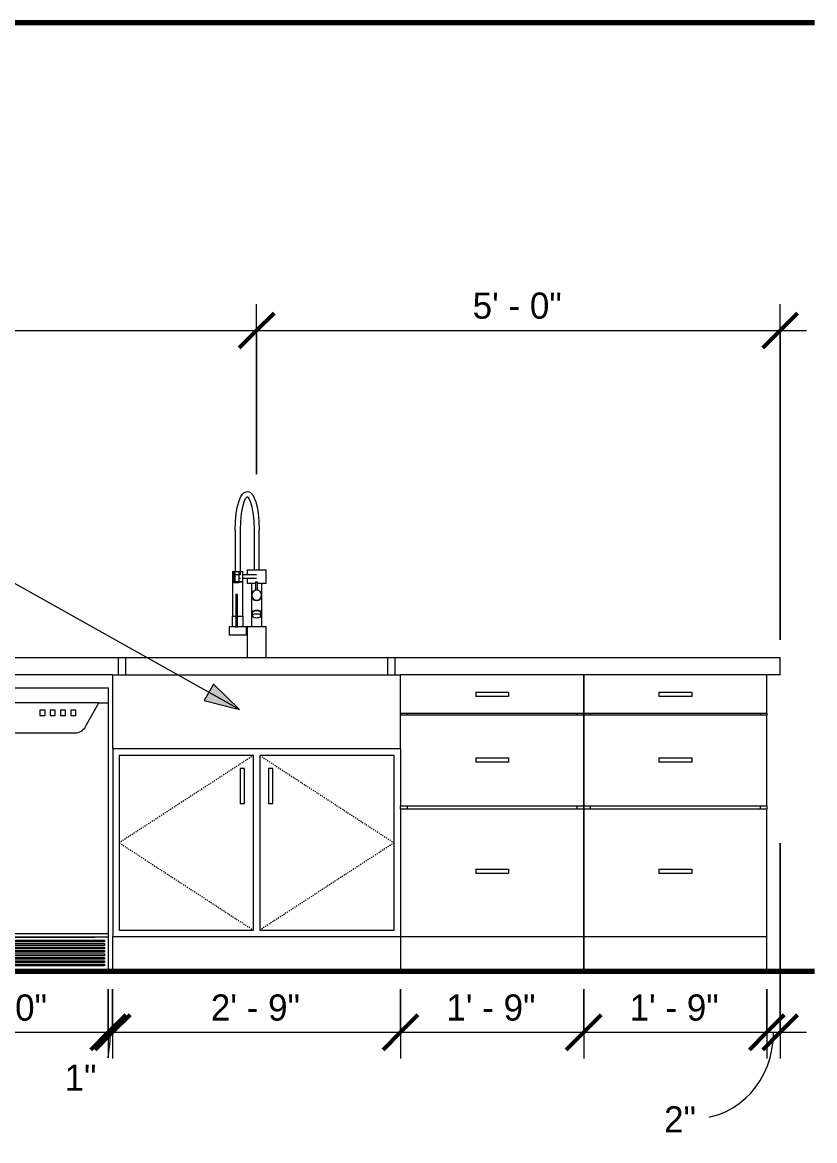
# Model space of a CAD drawing. Header units: inches. Extents: x 2071 to 4741, y -19 to 12114.
# Drawn here: x 2496.5 to 2587.3, y -19.4 to 108.7 of the extents above; entities that cross this region are included whole.
import ezdxf

# ---------------------------------------------------------------- set-up
doc = ezdxf.new("R2010")
doc.units = ezdxf.units.IN
doc.header["$MEASUREMENT"] = 0
doc.linetypes.add('Dash', pattern=[0.25, 0.125, -0.125])
for name, color, linetype, lineweight in [('0-2', 10, 'Continuous', 5), ('A-ANNO-DIMS', 211, 'Continuous', 9), ('A-ANNO-DIMS-32', 211, 'Continuous', 9), ('A-ANNO-NOTE', 131, 'Continuous', 9), ('A-FLOR-1', 7, 'Continuous', 70), ('A-WALL', 113, 'Continuous', 18), ('P-SANR-FIXT', 6, 'Continuous', 9), ('Q-CASE', 31, 'Continuous', 9), ('Q-CASE-HDLN', 31, 'Dash', 9), ('Q-SPCQ', 91, 'Continuous', 9)]:
    doc.layers.add(name, color=color, linetype=linetype, lineweight=lineweight)
doc.styles.add('Century Gothic', font='ufonts.com_century-gothic.ttf', dxfattribs={"height": 3})
doc.dimstyles.new('OD_1__HACK_2', dxfattribs={"dimscale": 12, "dimtxt": 3.132505, "dimasz": 0.333333, "dimexe": 0.25, "dimexo": 0.166667, "dimgap": 0.041667, "dimtad": 1, "dimdec": 0, "dimzin": 3, "dimdsep": 46, "dimlunit": 4, "dimtxsty": 'Century Gothic', "dimblk1": 'OBLIQUE', "dimblk2": 'OBLIQUE', "dimsah": 1, "dimcen": 0.09, "dimdle": 0.25, "dimazin": 0, "dimtfac": 1, "dimtdec": 4, "dimtix": 1, "dimtmove": 0, "dimatfit": 3, "dimfxl": 1, "dimtvp": 1, "dimtfill": 1, "dimfrac": 2, "dimtolj": 1, "dimtzin": 0, "dimarcsym": 2})
doc.dimstyles.new('OD_1__HACK_2_1', dxfattribs={"dimscale": 12, "dimtxt": 3.132505, "dimasz": 0.333333, "dimexe": 0.25, "dimexo": 0.166667, "dimgap": 0.041667, "dimtad": 1, "dimdec": 0, "dimzin": 3, "dimdsep": 46, "dimlunit": 4, "dimtxsty": 'Century Gothic', "dimblk1": 'OBLIQUE', "dimblk2": 'OBLIQUE', "dimsah": 1, "dimcen": 0.09, "dimdle": 0.25, "dimazin": 0, "dimtfac": 1, "dimtdec": 4, "dimtix": 1, "dimtmove": 1, "dimatfit": 3, "dimfxl": 1, "dimtvp": 1, "dimtfill": 1, "dimfrac": 2, "dimtolj": 1, "dimtzin": 0, "dimarcsym": 2})

# ---------------------------------------------------------------- blocks, each defined once
blk = doc.blocks.new('CTR - 1st Phase - Shell_rvt-2-1ST FLOOR - 2BD B _ C - ADA TYPE B - KITCHEN ISLAND')
at = {"layer": 'A-FLOR-1'}
for p, q in [((-2307.24, 108.75), (-2144.5, 108.75)), ((-2144.5, 0), (-2307.24, 0))]:
    blk.add_line(p, q, dxfattribs=at)
blk = doc.blocks.new('Dishwasher_15404 - 34_ counter-547918-1ST FLOOR - 2BD B _ C - ADA TYPE B - KITCHEN ISLAND')
at = {"layer": 'Q-SPCQ'}
for p, q in [((-2249.47, 32.5), (-2249.47, 30.79)), ((-2249.47, 32.5), (-2249.28, 32.5)), ((-2249.28, 32.5), (-2226.55, 32.5)), ((-2226.55, 32.5), (-2225.47, 32.5)), ((-2225.47, 30.79), (-2225.47, 32.5)), ((-2249.28, 30.79), (-2249.47, 30.79)), ((-2249.47, 30.79), (-2249.47, 4.33)), ((-2249.47, 30.79), (-2249.28, 30.79)), ((-2248.38, 30.79), (-2249.28, 30.79)), ((-2249.28, 30.79), (-2248.38, 30.79)), ((-2226.57, 30.79), (-2248.38, 30.79)), ((-2248.38, 30.79), (-2246.87, 28.06)), ((-2228.08, 28.06), (-2226.57, 30.79)), ((-2226.55, 30.79), (-2226.57, 30.79)), ((-2226.57, 30.79), (-2225.67, 30.79)), ((-2225.67, 30.79), (-2225.47, 30.79)), ((-2225.47, 4.33), (-2225.47, 30.79)), ((-2232.73, 29.94), (-2233.32, 29.94)), ((-2233.32, 29.94), (-2233.32, 29.35)), ((-2232.73, 29.35), (-2232.73, 29.94)), ((-2231.55, 29.94), (-2232.14, 29.94)), ((-2232.14, 29.94), (-2232.14, 29.35)), ((-2231.55, 29.35), (-2231.55, 29.94)), ((-2230.37, 29.94), (-2230.96, 29.94)), ((-2230.96, 29.94), (-2230.96, 29.35)), ((-2230.37, 29.35), (-2230.37, 29.94)), ((-2229.19, 29.94), (-2229.78, 29.94)), ((-2229.78, 29.94), (-2229.78, 29.35)), ((-2229.19, 29.35), (-2229.19, 29.94)), ((-2233.32, 29.35), (-2232.73, 29.35)), ((-2232.14, 29.35), (-2231.55, 29.35)), ((-2230.96, 29.35), (-2230.37, 29.35)), ((-2229.78, 29.35), (-2229.19, 29.35)), ((-2245.66, 27.35), (-2229.29, 27.35)), ((-2249.28, 4.33), (-2249.47, 4.33)), ((-2249.47, 3.94), (-2249.47, 4.33)), ((-2225.47, 3.94), (-2249.47, 3.94)), ((-2249.47, 3.94), (-2249.47, 0)), ((-2225.67, 4.33), (-2249.28, 4.33)), ((-2247.9, 3.94), (-2227.05, 3.94)), ((-2225.47, 4.33), (-2225.67, 4.33)), ((-2225.47, 3.94), (-2225.47, 4.33)), ((-2225.47, 0), (-2225.47, 3.94)), ((-2249.05, 3.39), (-2249.05, 3.59)), ((-2249.05, 3.59), (-2247.9, 3.59)), ((-2247.9, 3.39), (-2249.05, 3.39)), ((-2249.05, 3), (-2249.05, 3.2)), ((-2249.05, 3.2), (-2247.9, 3.2)), ((-2247.9, 3), (-2249.05, 3)), ((-2249.05, 2.61), (-2249.05, 2.8)), ((-2249.05, 2.8), (-2247.9, 2.8)), ((-2247.9, 2.61), (-2249.05, 2.61)), ((-2247.9, 3.59), (-2227.05, 3.59)), ((-2227.05, 3.39), (-2247.9, 3.39)), ((-2247.9, 3.2), (-2227.05, 3.2)), ((-2227.05, 3), (-2247.9, 3)), ((-2247.9, 2.8), (-2227.05, 2.8)), ((-2227.05, 2.61), (-2247.9, 2.61)), ((-2227.05, 3.59), (-2225.9, 3.59)), ((-2225.9, 3.39), (-2227.05, 3.39)), ((-2227.05, 3.2), (-2225.9, 3.2)), ((-2225.9, 3), (-2227.05, 3)), ((-2227.05, 2.8), (-2225.9, 2.8)), ((-2225.9, 2.61), (-2227.05, 2.61)), ((-2225.9, 3.59), (-2225.9, 3.39)), ((-2225.9, 3.2), (-2225.9, 3)), ((-2225.9, 2.8), (-2225.9, 2.61)), ((-2249.05, 2.21), (-2249.05, 2.41)), ((-2249.05, 2.41), (-2247.9, 2.41)), ((-2247.9, 2.21), (-2249.05, 2.21)), ((-2249.05, 1.82), (-2249.05, 2.02)), ((-2249.05, 2.02), (-2247.9, 2.02)), ((-2247.9, 1.82), (-2249.05, 1.82)), ((-2249.05, 1.43), (-2249.05, 1.62)), ((-2249.05, 1.62), (-2247.9, 1.62)), ((-2247.9, 1.43), (-2249.05, 1.43)), ((-2247.9, 2.41), (-2227.05, 2.41)), ((-2227.05, 2.21), (-2247.9, 2.21)), ((-2247.9, 2.02), (-2227.05, 2.02)), ((-2227.05, 1.82), (-2247.9, 1.82)), ((-2247.9, 1.62), (-2227.05, 1.62)), ((-2227.05, 1.43), (-2247.9, 1.43)), ((-2227.05, 2.41), (-2225.9, 2.41)), ((-2225.9, 2.21), (-2227.05, 2.21)), ((-2227.05, 2.02), (-2225.9, 2.02)), ((-2225.9, 1.82), (-2227.05, 1.82)), ((-2227.05, 1.62), (-2225.9, 1.62)), ((-2225.9, 1.43), (-2227.05, 1.43)), ((-2225.9, 2.41), (-2225.9, 2.21)), ((-2225.9, 2.02), (-2225.9, 1.82)), ((-2225.9, 1.62), (-2225.9, 1.43)), ((-2249.05, 1.03), (-2249.05, 1.23)), ((-2249.05, 1.23), (-2247.9, 1.23)), ((-2247.9, 1.03), (-2249.05, 1.03)), ((-2249.05, 0.64), (-2249.05, 0.84)), ((-2249.05, 0.84), (-2247.9, 0.84)), ((-2247.9, 0.64), (-2249.05, 0.64)), ((-2247.9, 1.23), (-2227.05, 1.23)), ((-2227.05, 1.03), (-2247.9, 1.03)), ((-2247.9, 0.84), (-2227.05, 0.84)), ((-2227.05, 0.64), (-2247.9, 0.64)), ((-2227.05, 1.23), (-2225.9, 1.23)), ((-2225.9, 1.03), (-2227.05, 1.03)), ((-2227.05, 0.84), (-2225.9, 0.84)), ((-2225.9, 0.64), (-2227.05, 0.64)), ((-2225.9, 1.23), (-2225.9, 1.03)), ((-2225.9, 0.84), (-2225.9, 0.64))]:
    blk.add_line(p, q, dxfattribs=at)
for centre, radius, start, end in [((-2243.67, 29.2), 0.984, 90, 270), ((-2243.67, 29.2), 0.984, 270, 90), ((-2245.66, 28.72), 1.38, 209, 270), ((-2229.29, 28.72), 1.38, 270, 331)]:
    blk.add_arc(centre, radius, start, end, dxfattribs=at)
blk = doc.blocks.new('Vanity Cabinet-Double Door - 33_-2164608-1ST FLOOR - 2BD B _ C - ADA TYPE B - KITCHEN ISLAND')
at = {"layer": 'Q-CASE'}
for p, q in [((-2224.97, 25.5), (-2224.97, 4)), ((-2208.85, 24.75), (-2224.22, 24.75)), ((-2224.22, 24.75), (-2224.22, 4.75)), ((-2208.85, 4.75), (-2208.85, 24.75)), ((-2192.72, 24.75), (-2208.1, 24.75)), ((-2208.1, 24.75), (-2208.1, 4.75)), ((-2192.72, 4.75), (-2192.72, 24.75)), ((-2210.35, 23.25), (-2210.35, 19.25)), ((-2209.85, 23.25), (-2210.35, 23.25)), ((-2209.85, 19.25), (-2209.85, 23.25)), ((-2207.1, 23.25), (-2207.1, 19.25)), ((-2206.6, 23.25), (-2207.1, 23.25)), ((-2206.6, 19.25), (-2206.6, 23.25)), ((-2210.35, 19.25), (-2209.85, 19.25)), ((-2207.1, 19.25), (-2206.6, 19.25)), ((-2224.97, 4), (-2191.97, 4)), ((-2224.97, 0), (-2224.97, 4)), ((-2224.22, 4.75), (-2208.85, 4.75)), ((-2208.1, 4.75), (-2192.72, 4.75))]:
    blk.add_line(p, q, dxfattribs=at)
at = {"layer": 'Q-CASE-HDLN'}
for p, q in [((-2208.85, 24.75), (-2224.22, 14.75)), ((-2208.1, 24.75), (-2192.72, 14.75)), ((-2224.22, 14.75), (-2208.85, 4.75)), ((-2192.72, 14.75), (-2208.1, 4.75))]:
    blk.add_line(p, q, dxfattribs=at)
blk = doc.blocks.new('Base Cabinet 3 Drawer 230 - Base Cabinet 3 Drawer 230 21_-2578998-1ST FLOOR - 2BD B _ C - ADA TYPE B - KITCHEN ISLAND')
at = {"layer": 'Q-CASE'}
for p, q in [((-2170.97, 34), (-2191.97, 34)), ((-2170.97, 29.62), (-2170.97, 34)), ((-2183.35, 32), (-2179.6, 32)), ((-2183.35, 32), (-2183.35, 31.5)), ((-2179.6, 31.5), (-2183.35, 31.5)), ((-2179.6, 32), (-2179.6, 31.5)), ((-2191.97, 29.62), (-2170.97, 29.62)), ((-2191.22, 29.62), (-2191.22, 29.37)), ((-2171.72, 29.37), (-2171.72, 29.62)), ((-2170.97, 29.62), (-2170.97, 29.37)), ((-2170.97, 29.37), (-2191.97, 29.37)), ((-2170.97, 19), (-2170.97, 29.37)), ((-2191.97, 25.5), (-2191.97, 19)), ((-2183.35, 24.5), (-2179.6, 24.5)), ((-2183.35, 24.5), (-2183.35, 24)), ((-2179.6, 24.5), (-2179.6, 24)), ((-2179.6, 24), (-2183.35, 24)), ((-2191.97, 19), (-2170.97, 19)), ((-2191.97, 18.62), (-2191.97, 19)), ((-2191.97, 18.62), (-2191.97, 4)), ((-2170.97, 18.62), (-2191.97, 18.62)), ((-2191.22, 19), (-2191.22, 18.62)), ((-2171.72, 18.62), (-2171.72, 19)), ((-2170.97, 19), (-2170.97, 18.62)), ((-2170.97, 4), (-2170.97, 18.62)), ((-2183.35, 11.75), (-2179.6, 11.75)), ((-2183.35, 11.75), (-2183.35, 11.25)), ((-2179.6, 11.75), (-2179.6, 11.25)), ((-2179.6, 11.25), (-2183.35, 11.25)), ((-2191.97, 4), (-2170.97, 4)), ((-2191.97, 4), (-2191.97, 0)), ((-2170.97, 0), (-2170.97, 4))]:
    blk.add_line(p, q, dxfattribs=at)
blk = doc.blocks.new('Base Cabinet 3 Drawer 230 - Base Cabinet 3 Drawer 230 21_-V2-1ST FLOOR - 2BD B _ C - ADA TYPE B - KITCHEN ISLAND')
at = {"layer": 'Q-CASE'}
for p, q in [((-2170.97, 34), (-2170.97, 29.62)), ((-2149.97, 34), (-2170.97, 34)), ((-2149.97, 29.62), (-2149.97, 34)), ((-2162.35, 32), (-2158.6, 32)), ((-2162.35, 32), (-2162.35, 31.5)), ((-2158.6, 31.5), (-2162.35, 31.5)), ((-2158.6, 32), (-2158.6, 31.5)), ((-2170.97, 29.62), (-2149.97, 29.62)), ((-2170.97, 29.37), (-2170.97, 29.62)), ((-2170.22, 29.62), (-2170.22, 29.37)), ((-2150.72, 29.37), (-2150.72, 29.62)), ((-2149.97, 29.62), (-2149.97, 29.37)), ((-2170.97, 29.37), (-2170.97, 19)), ((-2149.97, 29.37), (-2170.97, 29.37)), ((-2149.97, 19), (-2149.97, 29.37)), ((-2162.35, 24.5), (-2158.6, 24.5)), ((-2162.35, 24.5), (-2162.35, 24)), ((-2158.6, 24.5), (-2158.6, 24)), ((-2158.6, 24), (-2162.35, 24)), ((-2170.97, 19), (-2149.97, 19)), ((-2170.97, 18.62), (-2170.97, 19)), ((-2170.97, 18.62), (-2170.97, 4)), ((-2149.97, 18.62), (-2170.97, 18.62)), ((-2170.22, 19), (-2170.22, 18.62)), ((-2150.72, 18.62), (-2150.72, 19)), ((-2149.97, 19), (-2149.97, 18.62)), ((-2149.97, 4), (-2149.97, 18.62)), ((-2162.35, 11.75), (-2158.6, 11.75)), ((-2162.35, 11.75), (-2162.35, 11.25)), ((-2158.6, 11.75), (-2158.6, 11.25)), ((-2158.6, 11.25), (-2162.35, 11.25)), ((-2170.97, 4), (-2149.97, 4)), ((-2170.97, 4), (-2170.97, 0)), ((-2149.97, 0), (-2149.97, 4))]:
    blk.add_line(p, q, dxfattribs=at)
blk = doc.blocks.new('kitchen_faucet_14143 - kitchen_faucet_14143-2965259-1ST FLOOR - 2BD B _ C - ADA TYPE B - KITCHEN ISLAND')
at = {"layer": 'P-SANR-FIXT'}
for p, q in [((-2210.92, 50.57), (-2210.92, 45.84)), ((-2210.33, 45.45), (-2210.33, 50.57)), ((-2208.76, 50.57), (-2208.76, 46.04)), ((-2208.17, 46.04), (-2208.17, 50.57)), ((-2211.22, 45.84), (-2211.22, 44.66)), ((-2211.22, 45.84), (-2211.07, 45.84)), ((-2211.07, 45.84), (-2210.93, 45.84)), ((-2211.07, 44.66), (-2211.07, 45.84)), ((-2210.93, 44.66), (-2210.93, 45.84)), ((-2210.92, 45.45), (-2210.92, 45.84)), ((-2210.92, 45.84), (-2210.63, 45.84)), ((-2210.52, 45.45), (-2210.92, 45.45)), ((-2210.63, 45.84), (-2210.52, 45.84)), ((-2210.52, 45.84), (-2210.05, 45.84)), ((-2210.52, 45.84), (-2210.52, 44.66)), ((-2210.34, 45.45), (-2210.52, 45.45)), ((-2210.52, 45.06), (-2210.34, 45.06)), ((-2208.47, 45.45), (-2210.05, 45.45)), ((-2210.05, 45.06), (-2208.47, 45.06)), ((-2210.04, 44.66), (-2210.04, 45.84)), ((-2209.56, 46.04), (-2209.56, 45.45)), ((-2209.56, 46.04), (-2208.47, 46.04)), ((-2209.56, 45.06), (-2209.56, 44.46)), ((-2208.47, 46.04), (-2207.39, 46.04)), ((-2207.39, 44.46), (-2207.39, 46.04)), ((-2211.22, 44.66), (-2211.22, 40.72)), ((-2211.22, 44.66), (-2211.07, 44.66)), ((-2211.07, 44.66), (-2211.22, 44.66)), ((-2211.07, 44.66), (-2210.93, 44.66)), ((-2211.07, 44.55), (-2211.07, 44.66)), ((-2210.93, 44.66), (-2211.07, 44.66)), ((-2210.63, 44.55), (-2211.07, 44.55)), ((-2210.93, 44.66), (-2210.52, 44.66)), ((-2210.93, 44.55), (-2210.93, 44.66)), ((-2210.52, 44.66), (-2210.93, 44.66)), ((-2210.52, 44.55), (-2210.63, 44.55)), ((-2210.52, 44.66), (-2210.05, 44.66)), ((-2210.52, 44.66), (-2210.52, 44.55)), ((-2210.05, 44.66), (-2210.52, 44.66)), ((-2210.04, 40.72), (-2210.04, 44.66)), ((-2208.59, 44.46), (-2209.56, 44.46)), ((-2209.07, 44.46), (-2209.07, 43.25)), ((-2208.59, 44.66), (-2208.59, 43.67)), ((-2208.59, 44.66), (-2208.47, 44.66)), ((-2208.47, 44.66), (-2208.36, 44.66)), ((-2208.36, 43.67), (-2208.36, 44.66)), ((-2207.39, 44.46), (-2208.36, 44.46)), ((-2207.88, 43.25), (-2207.88, 44.46)), ((-2210.87, 43.2), (-2210.87, 39.42)), ((-2210.68, 39.42), (-2210.68, 43.2)), ((-2209.07, 43.25), (-2209.07, 41.11)), ((-2207.88, 41.11), (-2207.88, 43.25)), ((-2209.07, 41.11), (-2209.07, 39.54)), ((-2208.97, 41.11), (-2208.97, 40.75)), ((-2207.98, 40.75), (-2207.98, 41.11)), ((-2207.88, 39.54), (-2207.88, 41.11)), ((-2211.26, 40.72), (-2211.26, 39.54)), ((-2211.26, 40.72), (-2210.87, 40.72)), ((-2210.68, 40.72), (-2210.63, 40.72)), ((-2210.63, 40.72), (-2210, 40.72)), ((-2210, 39.54), (-2210, 40.72)), ((-2211.62, 39.54), (-2211.62, 38.56)), ((-2211.62, 39.54), (-2210.63, 39.54)), ((-2210.63, 38.56), (-2211.62, 38.56)), ((-2210.63, 39.54), (-2209.65, 39.54)), ((-2209.65, 38.56), (-2210.63, 38.56)), ((-2209.65, 38.56), (-2209.65, 39.54)), ((-2209.56, 39.54), (-2209.56, 36)), ((-2209.56, 39.54), (-2208.47, 39.54)), ((-2208.47, 39.54), (-2207.39, 39.54)), ((-2207.39, 36), (-2207.39, 39.54))]:
    blk.add_line(p, q, dxfattribs=at)
at = {"layer": 'P-SANR-FIXT', "flags": 128}
for points in [[(-2210.92, 50.57), (-2210.89, 51.57), (-2210.8, 52.51), (-2210.66, 53.32), (-2210.48, 53.95), (-2210.29, 54.41), (-2210.09, 54.71), (-2209.89, 54.89), (-2209.69, 54.98), (-2209.51, 55), (-2209.36, 54.97)], [(-2210.33, 50.57), (-2210.3, 51.55), (-2210.21, 52.47), (-2210.07, 53.25), (-2209.9, 53.82), (-2209.73, 54.19), (-2209.6, 54.37), (-2209.55, 54.41)], [(-2209.55, 54.41), (-2209.47, 54.34), (-2209.32, 54.12), (-2209.17, 53.76), (-2209.03, 53.24), (-2208.9, 52.54), (-2208.8, 51.69), (-2208.76, 50.57)], [(-2209.36, 54.97), (-2209.19, 54.88), (-2208.88, 54.53), (-2208.57, 53.83), (-2208.42, 53.24), (-2208.29, 52.5), (-2208.21, 51.61), (-2208.17, 50.57)]]:
    blk.add_lwpolyline(points, dxfattribs=at)
at = {"layer": 'P-SANR-FIXT'}
for centre, radius, start, end in [((-2208.47, 43.1), 0.591, 120, 180), ((-2208.47, 43.12), 0.571, 0, 180), ((-2208.47, 43.1), 0.591, 360, 60), ((-2208.47, 43.1), 0.591, 180, 360), ((-2208.47, 43.12), 0.571, 180, 0)]:
    blk.add_arc(centre, radius, start, end, dxfattribs=at)
for centre, major_axis, ratio, start_param, end_param in [((-2210.77, 43.2), (0.0984, 0), 0.173648, 1.570796, 4.712389), ((-2210.77, 43.2), (0.0984, 0), 0.173648, 4.712389, 7.853982), ((-2208.47, 43.25), (-0.591, 0), 0.422618, 5.829796, 6.283185), ((-2208.47, 43.25), (0.591, 0), 0.422618, 0, 0.453389), ((-2208.47, 41.11), (0.591, 0), 0.422618, 1.570796, 3.719048), ((-2208.47, 41.11), (-0.492, 0), 0.422618, 4.712389, 6.283185), ((-2208.47, 41.11), (0.591, 0), 0.422618, 5.70573, 7.853982), ((-2208.47, 41.11), (0.492, 0), 0.422618, 0, 1.570796), ((-2208.47, 40.75), (0.492, 0), 0.422618, 1.570796, 4.712389), ((-2208.47, 40.75), (-0.492, 0), 0.422618, 1.570796, 4.712389)]:
    blk.add_ellipse(centre, major_axis=major_axis, ratio=ratio, start_param=start_param, end_param=end_param, dxfattribs=at)
blk = doc.blocks.new('DIMBLOCK25-1ST FLOOR - 2BD B _ C - ADA TYPE B - KITCHEN ISLAND')
at = {"layer": 'A-ANNO-DIMS-32'}
for p, q in [((2482.36, -2), (2482.36, -9.96)), ((2482.36, -6.96), (2482.36, -2.01)), ((2506.36, -2), (2506.36, -9.96)), ((2506.36, -6.96), (2506.36, -2.01)), ((2482.36, -6.96), (2506.36, -6.96))]:
    blk.add_line(p, q, dxfattribs=at)
at = {"layer": 'A-ANNO-DIMS-32', "lineweight": 50}
for p, q in [((2482.36, -6.96), (2484.36, -4.96)), ((2506.36, -6.96), (2508.36, -4.96)), ((2482.36, -6.96), (2480.36, -8.96)), ((2506.36, -6.96), (2504.36, -8.96))]:
    blk.add_line(p, q, dxfattribs=at)
at = {"layer": 'A-ANNO-DIMS-32', "color": 0, "insert": (2489.12, -2.62), "char_height": 3, "width": 12.5897, "attachment_point": 1, "line_spacing_factor": 0.984502, "style": 'Century Gothic', "bg_fill": 3, "box_fill_scale": 1.25, "bg_fill_color": 256, "bg_fill_true_color": 13158600, "bg_fill_transparency": 0}
blk.add_mtext('2\' - 0"', dxfattribs=at)
blk = doc.blocks.new('_Oblique')
at = {"color": 0, "linetype": 'ByBlock', "lineweight": -2}
blk.add_line((-0.5, -0.5), (0.5, 0.5), dxfattribs=at)
blk = doc.blocks.new('DIMBLOCK26-1ST FLOOR - 2BD B _ C - ADA TYPE B - KITCHEN ISLAND')
at = {"layer": 'A-ANNO-DIMS-32'}
for p, q in [((2506.36, -2), (2506.36, -9.96)), ((2506.36, -6.96), (2506.36, -2.01)), ((2506.86, -2), (2506.86, -9.96)), ((2506.86, -6.96), (2506.86, -2.01)), ((2506.36, -6.96), (2506.86, -6.96))]:
    blk.add_line(p, q, dxfattribs=at)
at = {"layer": 'A-ANNO-DIMS-32', "lineweight": 50}
for p, q in [((2506.36, -6.96), (2508.36, -4.96)), ((2506.86, -6.96), (2508.86, -4.96)), ((2506.36, -6.96), (2504.36, -8.96)), ((2506.86, -6.96), (2504.86, -8.96))]:
    blk.add_line(p, q, dxfattribs=at)
at = {"layer": 'A-ANNO-DIMS-32'}
blk.add_ellipse((2504.98, -6.96), major_axis=(0, 5.07), ratio=0.32136, start_param=3.141593, end_param=4.712389, dxfattribs=at)
at = {"layer": 'A-ANNO-DIMS-32', "color": 0, "insert": (2501.35, -10.65), "char_height": 3, "width": 4.3557, "attachment_point": 1, "line_spacing_factor": 0.984502, "style": 'Century Gothic', "bg_fill": 3, "box_fill_scale": 1.25, "bg_fill_color": 256, "bg_fill_true_color": 13158600, "bg_fill_transparency": 0}
blk.add_mtext('1"', dxfattribs=at)
blk = doc.blocks.new('DIMBLOCK27-1ST FLOOR - 2BD B _ C - ADA TYPE B - KITCHEN ISLAND')
at = {"layer": 'A-ANNO-DIMS-32'}
for p, q in [((2506.86, -2), (2506.86, -9.96)), ((2506.86, -6.96), (2506.86, -2.01)), ((2539.86, -2), (2539.86, -9.96)), ((2539.86, -6.96), (2539.86, -2.01)), ((2506.86, -6.96), (2539.86, -6.96))]:
    blk.add_line(p, q, dxfattribs=at)
at = {"layer": 'A-ANNO-DIMS-32', "lineweight": 50}
for p, q in [((2506.86, -6.96), (2508.86, -4.96)), ((2539.86, -6.96), (2541.86, -4.96)), ((2506.86, -6.96), (2504.86, -8.96)), ((2539.86, -6.96), (2537.86, -8.96))]:
    blk.add_line(p, q, dxfattribs=at)
at = {"layer": 'A-ANNO-DIMS-32', "color": 0, "insert": (2518.12, -2.62), "char_height": 3, "width": 12.5897, "attachment_point": 1, "line_spacing_factor": 0.984502, "style": 'Century Gothic', "bg_fill": 3, "box_fill_scale": 1.25, "bg_fill_color": 256, "bg_fill_true_color": 13158600, "bg_fill_transparency": 0}
blk.add_mtext('2\' - 9"', dxfattribs=at)
blk = doc.blocks.new('DIMBLOCK28-1ST FLOOR - 2BD B _ C - ADA TYPE B - KITCHEN ISLAND')
at = {"layer": 'A-ANNO-DIMS-32'}
for p, q in [((2539.86, -2), (2539.86, -9.96)), ((2539.86, -6.96), (2539.86, -2.01)), ((2560.86, -2), (2560.86, -9.96)), ((2560.86, -6.96), (2560.86, -2.01)), ((2539.86, -6.96), (2560.86, -6.96))]:
    blk.add_line(p, q, dxfattribs=at)
at = {"layer": 'A-ANNO-DIMS-32', "lineweight": 50}
for p, q in [((2539.86, -6.96), (2541.86, -4.96)), ((2560.86, -6.96), (2562.86, -4.96)), ((2539.86, -6.96), (2537.86, -8.96)), ((2560.86, -6.96), (2558.86, -8.96))]:
    blk.add_line(p, q, dxfattribs=at)
at = {"layer": 'A-ANNO-DIMS-32', "color": 0, "insert": (2545.12, -2.62), "char_height": 3, "width": 12.5897, "attachment_point": 1, "line_spacing_factor": 0.984502, "style": 'Century Gothic', "bg_fill": 3, "box_fill_scale": 1.25, "bg_fill_color": 256, "bg_fill_true_color": 13158600, "bg_fill_transparency": 0}
blk.add_mtext('1\' - 9"', dxfattribs=at)
blk = doc.blocks.new('DIMBLOCK29-1ST FLOOR - 2BD B _ C - ADA TYPE B - KITCHEN ISLAND')
at = {"layer": 'A-ANNO-DIMS-32'}
for p, q in [((2560.86, -2), (2560.86, -9.96)), ((2560.86, -6.96), (2560.86, -2.01)), ((2581.86, -2), (2581.86, -9.96)), ((2581.86, -6.96), (2581.86, -2.01)), ((2560.86, -6.96), (2581.86, -6.96))]:
    blk.add_line(p, q, dxfattribs=at)
at = {"layer": 'A-ANNO-DIMS-32', "lineweight": 50}
for p, q in [((2560.86, -6.96), (2562.86, -4.96)), ((2581.86, -6.96), (2583.86, -4.96)), ((2560.86, -6.96), (2558.86, -8.96)), ((2581.86, -6.96), (2579.86, -8.96))]:
    blk.add_line(p, q, dxfattribs=at)
at = {"layer": 'A-ANNO-DIMS-32', "color": 0, "insert": (2566.12, -2.62), "char_height": 3, "width": 12.5897, "attachment_point": 1, "line_spacing_factor": 0.984502, "style": 'Century Gothic', "bg_fill": 3, "box_fill_scale": 1.25, "bg_fill_color": 256, "bg_fill_true_color": 13158600, "bg_fill_transparency": 0}
blk.add_mtext('1\' - 9"', dxfattribs=at)
blk = doc.blocks.new('DIMBLOCK30-1ST FLOOR - 2BD B _ C - ADA TYPE B - KITCHEN ISLAND')
at = {"layer": 'A-ANNO-DIMS-32'}
for p, q in [((2583.39, 14.72), (2583.39, -9.96)), ((2583.39, -6.96), (2583.39, 14.72)), ((2581.86, -2), (2581.86, -9.96)), ((2581.86, -6.96), (2581.86, -2.01)), ((2581.86, -6.96), (2586.39, -6.96))]:
    blk.add_line(p, q, dxfattribs=at)
at = {"layer": 'A-ANNO-DIMS-32', "lineweight": 50}
for p, q in [((2581.86, -6.96), (2583.86, -4.96)), ((2583.39, -6.96), (2585.39, -4.96)), ((2581.86, -6.96), (2579.86, -8.96)), ((2583.39, -6.96), (2581.39, -8.96))]:
    blk.add_line(p, q, dxfattribs=at)
at = {"layer": 'A-ANNO-DIMS-32'}
blk.add_ellipse((2573.71, -6.96), major_axis=(0, 9.85), ratio=0.90539, start_param=3.141593, end_param=4.712389, dxfattribs=at)
at = {"layer": 'A-ANNO-DIMS-32', "color": 0, "insert": (2570.08, -15.43), "char_height": 3, "width": 4.3557, "attachment_point": 1, "line_spacing_factor": 0.984502, "style": 'Century Gothic', "bg_fill": 3, "box_fill_scale": 1.25, "bg_fill_color": 256, "bg_fill_true_color": 13158600, "bg_fill_transparency": 0}
blk.add_mtext('2"', dxfattribs=at)
blk = doc.blocks.new('DIMBLOCK32-1ST FLOOR - 2BD B _ C - ADA TYPE B - KITCHEN ISLAND')
at = {"layer": 'A-ANNO-DIMS-32'}
for p, q in [((2426.36, 38), (2426.36, 76.45)), ((2523.36, 57), (2523.36, 76.45)), ((2423.36, 73.45), (2523.36, 73.45)), ((2426.36, 73.45), (2426.36, 38)), ((2523.36, 73.45), (2523.36, 57))]:
    blk.add_line(p, q, dxfattribs=at)
at = {"layer": 'A-ANNO-DIMS-32', "lineweight": 50}
for p, q in [((2426.36, 73.45), (2428.36, 75.45)), ((2523.36, 73.45), (2525.36, 75.45)), ((2426.36, 73.45), (2424.36, 71.45)), ((2523.36, 73.45), (2521.36, 71.45))]:
    blk.add_line(p, q, dxfattribs=at)
at = {"layer": 'A-ANNO-DIMS-32', "color": 0, "insert": (2469.62, 77.8), "char_height": 3, "width": 12.5897, "attachment_point": 1, "line_spacing_factor": 0.984502, "style": 'Century Gothic', "bg_fill": 3, "box_fill_scale": 1.25, "bg_fill_color": 256, "bg_fill_true_color": 13158600, "bg_fill_transparency": 0}
blk.add_mtext('8\' - 1"', dxfattribs=at)
blk = doc.blocks.new('DIMBLOCK33-1ST FLOOR - 2BD B _ C - ADA TYPE B - KITCHEN ISLAND')
at = {"layer": 'A-ANNO-DIMS-32'}
for p, q in [((2523.36, 57), (2523.36, 76.45)), ((2583.39, 38), (2583.39, 76.45)), ((2523.36, 73.45), (2586.39, 73.45)), ((2523.36, 73.45), (2523.36, 57)), ((2583.39, 73.45), (2583.39, 38))]:
    blk.add_line(p, q, dxfattribs=at)
at = {"layer": 'A-ANNO-DIMS-32', "lineweight": 50}
for p, q in [((2523.36, 73.45), (2525.36, 75.45)), ((2583.39, 73.45), (2585.39, 75.45)), ((2523.36, 73.45), (2521.36, 71.45)), ((2583.39, 73.45), (2581.39, 71.45))]:
    blk.add_line(p, q, dxfattribs=at)
at = {"layer": 'A-ANNO-DIMS-32', "color": 0, "insert": (2548.13, 77.8), "char_height": 3, "width": 12.5897, "attachment_point": 1, "line_spacing_factor": 0.984502, "style": 'Century Gothic', "bg_fill": 3, "box_fill_scale": 1.25, "bg_fill_color": 256, "bg_fill_true_color": 13158600, "bg_fill_transparency": 0}
blk.add_mtext('5\' - 0"', dxfattribs=at)

msp = doc.modelspace()

# ---------------------------------------------------------------- hatches: boundary and pattern name
at = {"layer": 'A-ANNO-NOTE'}
msp.add_hatch(color=256, dxfattribs=at).paths.add_polyline_path([(2521.39, 30.03), (2518.42, 32.92), (2517.37, 31.05)], flags=0)

# ---------------------------------------------------------------- linework, layer by layer
for p, q in [((2518.42, 32.92), (2517.37, 31.05)), ((2521.39, 30.03), (2518.42, 32.92)), ((2517.37, 31.05), (2521.39, 30.03))]:
    msp.add_line(p, q, dxfattribs=at)
at = {"layer": 'A-WALL'}
for p, q in [((2426.36, 36), (2507.52, 36)), ((2507.52, 36), (2508.36, 36)), ((2507.52, 34), (2507.52, 36)), ((2508.36, 34), (2508.36, 36)), ((2508.36, 36), (2508.86, 36)), ((2508.86, 36), (2537.86, 36)), ((2537.86, 36), (2538.36, 36)), ((2538.36, 36), (2538.36, 34)), ((2538.36, 36), (2539.2, 36)), ((2539.2, 36), (2583.39, 36)), ((2539.2, 36), (2539.2, 34)), ((2583.39, 34), (2583.39, 36)), ((2506.86, 34), (2426.36, 34)), ((2583.39, 34), (2539.86, 34))]:
    msp.add_line(p, q, dxfattribs=at)
at = {"layer": 'P-SANR-FIXT'}
for p, q in [((2506.86, 34), (2539.86, 34)), ((2506.86, 34), (2506.86, 25.5)), ((2539.86, 25.5), (2539.86, 34)), ((2539.86, 25.5), (2506.86, 25.5))]:
    msp.add_line(p, q, dxfattribs=at)

# ---------------------------------------------------------------- block references
at = {"layer": '0-2'}
msp.add_blockref('CTR - 1st Phase - Shell_rvt-2-1ST FLOOR - 2BD B _ C - ADA TYPE B - KITCHEN ISLAND', (4731.84, 0), dxfattribs=at)
at = {"layer": 'P-SANR-FIXT'}
msp.add_blockref('kitchen_faucet_14143 - kitchen_faucet_14143-2965259-1ST FLOOR - 2BD B _ C - ADA TYPE B - KITCHEN ISLAND', (4731.84, 0), dxfattribs=at)
at = {"layer": 'Q-CASE'}
for name in ['Base Cabinet 3 Drawer 230 - Base Cabinet 3 Drawer 230 21_-2578998-1ST FLOOR - 2BD B _ C - ADA TYPE B - KITCHEN ISLAND', 'Base Cabinet 3 Drawer 230 - Base Cabinet 3 Drawer 230 21_-V2-1ST FLOOR - 2BD B _ C - ADA TYPE B - KITCHEN ISLAND', 'Vanity Cabinet-Double Door - 33_-2164608-1ST FLOOR - 2BD B _ C - ADA TYPE B - KITCHEN ISLAND']:
    msp.add_blockref(name, (4731.84, 0), dxfattribs=at)
at = {"layer": 'Q-SPCQ'}
msp.add_blockref('Dishwasher_15404 - 34_ counter-547918-1ST FLOOR - 2BD B _ C - ADA TYPE B - KITCHEN ISLAND', (4731.84, 0), dxfattribs=at)

# ---------------------------------------------------------------- next in the draw order: dimensions: what is measured, and where the dimension line sits
at = {"layer": 'A-ANNO-DIMS'}
for base, p1, p2, override, picture, middle in [((2523.36, 73.45), (2426.36, 36), (2523.36, 55), {"dimpost": '<>', "dimfxl": 98.842552}, 'DIMBLOCK32-1ST FLOOR - 2BD B _ C - ADA TYPE B - KITCHEN ISLAND', (2474.86, 75.53)), ((2506.36, -6.96), (2482.36, 0), (2506.36, 0), {"dimpost": '<>', "dimfxl": 24}, 'DIMBLOCK25-1ST FLOOR - 2BD B _ C - ADA TYPE B - KITCHEN ISLAND', (2494.36, -4.89))]:
    dim = msp.add_linear_dim(base=base, p1=p1, p2=p2, dimstyle='OD_1__HACK_2', override=override, dxfattribs=at)
    dim.commit()
    dim.dimension.update_dxf_attribs({"geometry": picture, "text_midpoint": middle})

# ---------------------------------------------------------------- next in the draw order: dimensions: what is measured, and where the dimension line sits
dim = msp.add_linear_dim(base=(2583.39, 73.45), p1=(2523.36, 55), p2=(2583.39, 36), dimstyle='OD_1__HACK_2', override={"dimpost": '<>', "dimfxl": 62.960236}, dxfattribs=at)
dim.commit()
dim.dimension.update_dxf_attribs({"geometry": 'DIMBLOCK33-1ST FLOOR - 2BD B _ C - ADA TYPE B - KITCHEN ISLAND', "text_midpoint": (2553.38, 75.53)})
dim = msp.add_linear_dim(base=(2506.86408554, -6.96441349), p1=(2506.36408554, 0), p2=(2506.86408554, 0), dimstyle='OD_1__HACK_2_1', override={"dimpost": '<>', "dimfxl": 0.5}, dxfattribs=at)
dim.commit()
dim.dimension.update_dxf_attribs({"geometry": 'DIMBLOCK26-1ST FLOOR - 2BD B _ C - ADA TYPE B - KITCHEN ISLAND', "text_midpoint": (2503.5323225, -12.6521775), "dimtype": 160})

# ---------------------------------------------------------------- next in the draw order: linework, layer by layer
at = {"layer": 'A-ANNO-NOTE'}
msp.add_line((2521.39, 30.03), (2414.46, 89.91), dxfattribs=at)

# ---------------------------------------------------------------- next in the draw order: dimensions: what is measured, and where the dimension line sits
at = {"layer": 'A-ANNO-DIMS'}
dim = msp.add_linear_dim(base=(2539.86, -6.96), p1=(2506.86, 0), p2=(2539.86, 0), dimstyle='OD_1__HACK_2', override={"dimpost": '<>', "dimfxl": 33}, dxfattribs=at)
dim.commit()
dim.dimension.update_dxf_attribs({"geometry": 'DIMBLOCK27-1ST FLOOR - 2BD B _ C - ADA TYPE B - KITCHEN ISLAND', "text_midpoint": (2523.36, -4.89)})

# ---------------------------------------------------------------- next in the draw order: dimensions: what is measured, and where the dimension line sits
dim = msp.add_linear_dim(base=(2560.86, -6.96), p1=(2539.86, 0), p2=(2560.86, 0), dimstyle='OD_1__HACK_2', override={"dimpost": '<>', "dimfxl": 21}, dxfattribs=at)
dim.commit()
dim.dimension.update_dxf_attribs({"geometry": 'DIMBLOCK28-1ST FLOOR - 2BD B _ C - ADA TYPE B - KITCHEN ISLAND', "text_midpoint": (2550.36, -4.89)})

# ---------------------------------------------------------------- next in the draw order: dimensions: what is measured, and where the dimension line sits
dim = msp.add_linear_dim(base=(2581.86, -6.96), p1=(2560.86, 0), p2=(2581.86, 0), dimstyle='OD_1__HACK_2', override={"dimpost": '<>', "dimfxl": 21}, dxfattribs=at)
dim.commit()
dim.dimension.update_dxf_attribs({"geometry": 'DIMBLOCK29-1ST FLOOR - 2BD B _ C - ADA TYPE B - KITCHEN ISLAND', "text_midpoint": (2571.36, -4.89)})

# ---------------------------------------------------------------- next in the draw order: dimensions: what is measured, and where the dimension line sits
dim = msp.add_linear_dim(base=(2583.39, -6.96), p1=(2581.86, 0), p2=(2583.39, 16.72), dimstyle='OD_1__HACK_2_1', override={"dimpost": '<>', "dimfxl": 16.787117}, dxfattribs=at)
dim.commit()
dim.dimension.update_dxf_attribs({"geometry": 'DIMBLOCK30-1ST FLOOR - 2BD B _ C - ADA TYPE B - KITCHEN ISLAND', "text_midpoint": (2572.25, -17.43), "dimtype": 160})

doc.saveas('drawing.dxf')
